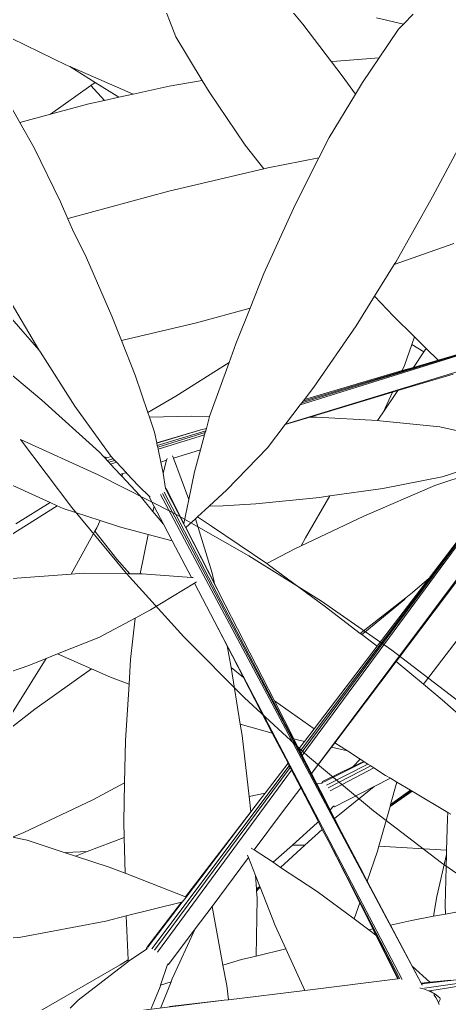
# Model space of a CAD drawing. Header units: millimetres. Extents: x 17 to 218440, y 21 to 53693.
# Drawn here: x 41455.1 to 41532.4, y 8978.7 to 9155.6 of the extents above; entities that cross this region are included whole.
import ezdxf

# ---------------------------------------------------------------- set-up
doc = ezdxf.new("R2010")
doc.units = ezdxf.units.MM
doc.header["$MEASUREMENT"] = 0
doc.layers.add('Edges', color=7, linetype='Continuous', lineweight=18)

# ---------------------------------------------------------------- blocks, each defined once
blk = doc.blocks.new('BAMBOOPLAN')
at = {"layer": 'Edges'}
for p, q in [((-3.9006, 11.9963), (-3.6823, 11.9761)), ((-3.9006, 11.9963), (-3.7187, 11.8739)), ((-3.6823, 11.9761), (-3.4647, 11.9458)), ((-3.4647, 11.9458), (-3.2482, 11.9056)), ((-3.2482, 11.9056), (-3.0336, 11.8556)), ((-3.7187, 11.8739), (-3.531, 11.7596)), ((-3.0336, 11.8556), (-2.8212, 11.7958)), ((-2.8212, 11.7958), (-2.6117, 11.7264)), ((-3.531, 11.7596), (-3.338, 11.6539)), ((-3.338, 11.6539), (-3.14, 11.5569)), ((-3.14, 11.5569), (-2.9377, 11.4689)), ((-2.9377, 11.4689), (-2.7316, 11.3901)), ((-2.7316, 11.3901), (-2.522, 11.3207)), ((-2.522, 11.3207), (-2.3097, 11.261)), ((1.7559, -1.299), (1.741, -1.3313)), ((1.6703, -1.3386), (1.741, -1.3313)), ((1.741, -1.3313), (1.7332, -1.3482)), ((1.3897, -1.3517), (1.4965, -1.4156)), ((1.7332, -1.3482), (1.71, -1.4338)), ((1.4965, -1.4156), (1.5976, -1.4833)), ((1.5996, -1.4823), (1.71, -1.4338)), ((1.71, -1.4338), (1.69, -1.5077)), ((1.1195, -1.4609), (1.1983, -1.5533)), ((1.5976, -1.4833), (1.5996, -1.4823)), ((1.5976, -1.4833), (1.6357, -1.5088)), ((1.6357, -1.5088), (1.6827, -1.5418)), ((1.69, -1.5077), (1.6827, -1.5418)), ((1.6827, -1.5418), (1.6552, -1.6692)), ((1.1983, -1.5533), (1.2989, -1.6372)), ((1.9829, -1.5617), (1.9564, -1.727)), ((1.2236, -1.6788), (1.2989, -1.6372)), ((1.2989, -1.6372), (1.3252, -1.6592)), ((1.3252, -1.6592), (1.4574, -1.7583)), ((0.6775, -1.6799), (0.9557, -1.714)), ((1.1427, -1.7283), (1.2236, -1.6788)), ((1.6552, -1.6692), (1.6471, -1.7278)), ((0.9557, -1.714), (0.9652, -1.7147)), ((0.9652, -1.7147), (1.1427, -1.7283)), ((1.0403, -1.732), (0.9652, -1.7147)), ((0.9585, -1.8464), (1.0321, -1.7435)), ((1.0321, -1.7435), (1.0403, -1.732)), ((1.0321, -1.7435), (1.0781, -1.7679)), ((1.1102, -1.7482), (1.0403, -1.732)), ((1.1102, -1.7482), (1.1427, -1.7283)), ((1.5316, -1.7947), (1.6471, -1.7278)), ((1.6471, -1.7278), (1.6287, -1.8615)), ((1.9564, -1.727), (1.9216, -1.9166)), ((1.0426, -1.7896), (1.0781, -1.7679)), ((1.0781, -1.7679), (1.1102, -1.7482)), ((1.4574, -1.7583), (1.523, -1.8002)), ((0.9585, -1.8464), (1.0426, -1.7896)), ((1.523, -1.8002), (1.5316, -1.7947)), ((1.3104, -1.9341), (1.523, -1.8002)), ((2.5316, -1.811), (1.8092, -2.3435)), ((2.1456, -3.2292), (2.5992, -1.8133)), ((0.8307, -1.8387), (0.8907, -1.8924)), ((1.92, -1.9235), (2.0469, -1.8224)), ((0.8907, -1.8924), (0.9585, -1.8464)), ((1.6287, -1.8615), (1.6107, -2.0548)), ((1.7896, -2.4021), (2.5414, -1.8562)), ((0.8907, -1.8924), (0.9464, -1.9422)), ((2.5174, -1.8841), (2.1083, -3.1934)), ((1.9216, -1.9166), (1.92, -1.9235)), ((0.9464, -1.9422), (1.056, -2.0511)), ((1.094, -2.0819), (1.3104, -1.9341)), ((1.92, -1.9235), (1.8986, -2.0166)), ((2.2771, -1.9967), (1.8114, -2.3368)), ((1.8986, -2.0166), (1.8785, -2.1042)), ((1.8986, -2.0166), (1.9614, -2.0492)), ((1.056, -2.0511), (1.0883, -2.0861)), ((1.6107, -2.0548), (1.6061, -2.1502)), ((2.1871, -2.0617), (1.8129, -2.3322)), ((1.9614, -2.0492), (2.03, -2.082)), ((2.1068, -2.1189), (2.1871, -2.0617)), ((1.0883, -2.0861), (1.094, -2.0819)), ((1.0883, -2.0861), (1.1085, -2.1079)), ((2.03, -2.1028), (2.03, -2.082)), ((2.03, -2.082), (2.0684, -2.1005)), ((1.1085, -2.1079), (1.1662, -2.1657)), ((1.8785, -2.1042), (1.8272, -2.2893)), ((2.03, -2.1028), (2.0654, -2.1106)), ((2.03, -2.1604), (2.03, -2.1028)), ((2.053, -2.1572), (2.0654, -2.1106)), ((2.053, -2.1572), (2.1068, -2.1189)), ((2.0654, -2.1106), (2.0661, -2.1077)), ((2.0661, -2.1077), (2.0684, -2.1005)), ((2.0684, -2.1005), (2.1068, -2.1189)), ((2.0344, -2.2269), (2.1549, -2.1402)), ((1.1662, -2.1657), (1.277, -2.2855)), ((1.4878, -2.231), (1.6061, -2.1502)), ((1.6061, -2.1502), (1.6014, -2.2487)), ((2.0287, -2.1745), (2.053, -2.1572)), ((2.0287, -2.1745), (2.03, -2.1604)), ((1.8147, -2.3269), (2.0287, -2.1745)), ((1.3204, -2.3365), (1.4878, -2.231)), ((1.6014, -2.2487), (1.6006, -2.2997)), ((1.843, -2.3647), (2.0228, -2.2353)), ((2.0176, -2.2901), (2.0344, -2.2269)), ((2.0176, -2.2901), (2.0228, -2.2353)), ((2.0228, -2.2353), (2.0344, -2.2269)), ((2.3977, -2.2602), (2.1033, -3.1886)), ((2.1675, -2.2797), (2.2743, -2.2679)), ((1.277, -2.2855), (1.3204, -2.3365)), ((1.4994, -2.4265), (1.6006, -2.2997)), ((1.6006, -2.2997), (1.5984, -2.4447)), ((1.8272, -2.2893), (1.8147, -2.3269)), ((2.0123, -2.3097), (2.0176, -2.2901)), ((2.0162, -2.3151), (2.1675, -2.2797)), ((0.9468, -2.3254), (1.1278, -2.4288)), ((1.8594, -2.3594), (2.0106, -2.3167)), ((2.0106, -2.3167), (2.0123, -2.3097)), ((2.0106, -2.3167), (2.0162, -2.3151)), ((1.0081, -2.3266), (1.1278, -2.4288)), ((1.3204, -2.3365), (1.3827, -2.4095)), ((1.8092, -2.3435), (1.7896, -2.4021)), ((1.8114, -2.3368), (1.8092, -2.3435)), ((1.8129, -2.3322), (1.8114, -2.3368)), ((1.8147, -2.3269), (1.8129, -2.3322)), ((2.2042, -2.4261), (2.3255, -2.3335)), ((2.2148, -2.3993), (2.3006, -2.3346)), ((1.7892, -2.4035), (1.843, -2.3647)), ((1.843, -2.3647), (1.8594, -2.3594)), ((2.0801, -2.4768), (2.2148, -2.3993)), ((2.3523, -2.401), (2.0994, -3.1849)), ((2.268, -2.6559), (2.3523, -2.401)), ((1.3827, -2.4095), (1.4448, -2.4894)), ((1.4448, -2.4894), (1.4994, -2.4265)), ((1.7892, -2.4035), (1.7654, -2.4748)), ((1.7896, -2.4021), (1.7892, -2.4035)), ((2.0569, -2.5604), (2.2042, -2.4261)), ((2.2575, -2.8864), (2.4097, -2.4178)), ((1.1278, -2.4288), (1.1333, -2.4335)), ((1.1333, -2.4335), (1.2625, -2.5352)), ((1.5541, -2.4623), (1.5986, -2.4478)), ((1.5984, -2.4447), (1.5986, -2.4478)), ((1.5986, -2.4478), (1.6007, -2.4792)), ((1.453, -2.5), (1.5541, -2.4623)), ((1.7654, -2.4748), (1.7018, -2.6115)), ((1.9577, -2.5395), (2.0801, -2.4768)), ((0.9934, -2.4787), (1.1769, -2.549)), ((1.4448, -2.4894), (1.453, -2.5)), ((1.453, -2.5), (1.4781, -2.5322)), ((1.4923, -2.5558), (1.5889, -2.4876)), ((1.4925, -2.5563), (1.5889, -2.4876)), ((1.6012, -2.4853), (1.4957, -2.5616)), ((1.6015, -2.4902), (1.4982, -2.5656)), ((1.6019, -2.4962), (1.5011, -2.5705)), ((1.5889, -2.4876), (1.6007, -2.4792)), ((1.6007, -2.4792), (1.6012, -2.4853)), ((1.6012, -2.4853), (1.6015, -2.4902)), ((1.6015, -2.4902), (1.6019, -2.4962)), ((1.6019, -2.4962), (1.6047, -2.5364)), ((1.1769, -2.549), (1.3605, -2.6267)), ((1.2625, -2.5352), (1.3891, -2.6252)), ((1.4781, -2.5322), (1.4923, -2.5558)), ((1.5456, -2.5792), (1.6047, -2.5364)), ((1.6047, -2.5364), (1.6087, -2.5948)), ((1.7844, -2.6208), (1.9338, -2.5517)), ((1.9337, -2.6615), (1.9577, -2.5395)), ((1.9338, -2.5517), (1.9577, -2.5395)), ((1.4923, -2.5558), (1.4925, -2.5563)), ((1.4925, -2.5563), (1.4957, -2.5616)), ((1.4957, -2.5616), (1.4982, -2.5656)), ((1.4982, -2.5656), (1.5011, -2.5705)), ((1.5011, -2.5705), (1.5183, -2.5991)), ((1.5456, -2.5792), (1.5413, -2.574)), ((1.9294, -2.6851), (2.0569, -2.5604)), ((1.5183, -2.5991), (1.5309, -2.59)), ((1.5183, -2.5991), (1.5333, -2.6241)), ((1.5309, -2.59), (1.5305, -2.5852)), ((1.5333, -2.6241), (1.5309, -2.59)), ((1.6178, -2.6669), (1.5456, -2.5792)), ((1.6087, -2.5948), (1.6178, -2.6669)), ((1.3605, -2.6267), (1.3732, -2.6334)), ((1.3833, -2.634), (1.3929, -2.6272)), ((1.3891, -2.6252), (1.3929, -2.6272)), ((1.3929, -2.6272), (1.3998, -2.6309)), ((1.5333, -2.6241), (1.5334, -2.6243)), ((1.5334, -2.6243), (1.5517, -2.6596)), ((1.7018, -2.6115), (1.6726, -2.6658)), ((1.7064, -2.6531), (1.7844, -2.6208)), ((1.3732, -2.6334), (1.3816, -2.6339)), ((1.3732, -2.6334), (1.3784, -2.6362)), ((1.3784, -2.6362), (1.3816, -2.6339)), ((1.3784, -2.6362), (1.3794, -2.6368)), ((1.3794, -2.6368), (1.3833, -2.634)), ((1.3794, -2.6368), (1.3865, -2.6405)), ((1.3816, -2.6339), (1.3833, -2.634)), ((1.3998, -2.6309), (1.3865, -2.6405)), ((1.3865, -2.6405), (1.3918, -2.6433)), ((1.405, -2.6337), (1.3918, -2.6433)), ((1.3918, -2.6433), (1.3979, -2.6466)), ((1.411, -2.6369), (1.3979, -2.6466)), ((1.3979, -2.6466), (1.4297, -2.6634)), ((1.3998, -2.6309), (1.405, -2.6337)), ((1.405, -2.6337), (1.411, -2.6369)), ((1.411, -2.6369), (1.4427, -2.654)), ((1.4357, -2.6591), (1.4418, -2.6547)), ((1.4418, -2.6547), (1.4427, -2.654)), ((1.4418, -2.6547), (1.4453, -2.6554)), ((1.4427, -2.654), (1.4453, -2.6554)), ((1.6726, -2.6658), (1.7064, -2.6531)), ((1.4297, -2.6634), (1.4357, -2.6591)), ((1.4297, -2.6634), (1.4348, -2.6662)), ((1.4348, -2.6662), (1.4357, -2.6591)), ((1.4348, -2.6662), (1.4952, -2.6982)), ((1.4453, -2.6554), (1.4839, -2.6761)), ((1.4839, -2.6761), (1.5203, -2.6928)), ((2.5877, -3.6467), (1.5447, -2.6785)), ((2.3427, -3.4173), (1.5485, -2.6738)), ((2.2693, -3.3479), (1.5516, -2.6693)), ((1.5534, -2.6595), (1.5517, -2.6596)), ((1.5517, -2.6596), (1.5527, -2.6614)), ((1.5547, -2.6603), (1.5534, -2.6595)), ((1.5547, -2.6603), (1.6257, -2.729)), ((1.5548, -2.6624), (1.6259, -2.7305)), ((1.6178, -2.6669), (1.6257, -2.729)), ((1.6726, -2.6658), (1.6531, -2.702)), ((1.9294, -2.6851), (1.9337, -2.6615)), ((2.1988, -2.8653), (2.268, -2.6559)), ((2.2394, -2.7052), (2.268, -2.6559)), ((1.4952, -2.6982), (1.5406, -2.7258)), ((1.5203, -2.6928), (1.5204, -2.6947)), ((1.5203, -2.6928), (1.5219, -2.6936)), ((1.5204, -2.6947), (1.5397, -2.7129)), ((1.6531, -2.702), (1.6499, -2.7078)), ((1.6531, -2.702), (1.6953, -2.7128)), ((1.861, -2.757), (1.9164, -2.6977)), ((1.9164, -2.6977), (1.9294, -2.6851)), ((2.2278, -2.7232), (2.2394, -2.7052)), ((1.5406, -2.7258), (1.5397, -2.7129)), ((1.5397, -2.7129), (1.5766, -2.7476)), ((1.5406, -2.7258), (1.5766, -2.7476)), ((1.6257, -2.729), (1.6259, -2.7305)), ((1.6259, -2.7305), (1.6337, -2.738)), ((1.6499, -2.7078), (1.6341, -2.7372)), ((1.7363, -2.8259), (1.6499, -2.7078)), ((1.6953, -2.7128), (1.861, -2.757)), ((2.1468, -2.8481), (2.2278, -2.7232)), ((2.157, -2.8414), (2.2252, -2.7301)), ((2.2252, -2.7301), (2.2278, -2.7232)), ((2.3446, -2.9146), (2.4109, -2.7132)), ((1.5766, -2.7476), (1.612, -2.781)), ((1.6341, -2.7372), (1.6337, -2.738)), ((1.6337, -2.738), (1.7944, -2.8922)), ((1.6341, -2.7372), (1.7503, -2.8496)), ((1.1215, -2.7753), (1.2832, -2.7906)), ((1.5482, -2.7858), (1.612, -2.781)), ((1.612, -2.781), (1.6894, -2.8539)), ((1.861, -2.757), (1.8666, -2.7585)), ((1.8666, -2.7585), (2.0359, -2.8114)), ((1.2149, -2.9014), (1.3025, -2.7925)), ((1.2178, -2.8707), (1.2832, -2.7906)), ((1.2832, -2.7906), (1.3025, -2.7925)), ((1.3025, -2.7925), (1.3195, -2.7941)), ((1.3195, -2.7941), (1.42, -2.7924)), ((1.4175, -2.8131), (1.42, -2.7924)), ((1.42, -2.7924), (1.4724, -2.7915)), ((1.4724, -2.7915), (1.5482, -2.7858)), ((1.5615, -2.8885), (1.5482, -2.7858)), ((1.3939, -2.9467), (1.4158, -2.8228)), ((1.4158, -2.8228), (1.4175, -2.8131)), ((1.4158, -2.8228), (1.4928, -2.8718)), ((1.7503, -2.8496), (1.7363, -2.8259)), ((2.0359, -2.8114), (2.1468, -2.8481)), ((1.5666, -2.8868), (1.6894, -2.8539)), ((1.6894, -2.8539), (1.6936, -2.8528)), ((1.7503, -2.8496), (1.7944, -2.8922)), ((2.1468, -2.8481), (2.1512, -2.8495)), ((2.1512, -2.8495), (2.157, -2.8414)), ((2.1512, -2.8495), (2.1988, -2.8653)), ((1.4928, -2.8718), (1.5367, -2.8967)), ((1.6173, -2.9666), (1.7014, -2.8652)), ((1.7014, -2.8652), (1.7053, -2.8606)), ((1.7014, -2.8652), (1.7662, -2.9263)), ((2.1149, -3.119), (2.1988, -2.8653)), ((1.4231, -2.9341), (1.5367, -2.8967)), ((1.5367, -2.8967), (1.5615, -2.8885)), ((1.5615, -2.8885), (1.5666, -2.8868)), ((1.7944, -2.8922), (1.9946, -3.0843)), ((2.1767, -3.1351), (2.2575, -2.8864)), ((2.2575, -2.8864), (2.3431, -2.9185)), ((1.7662, -2.9263), (2.5387, -3.654)), ((1.7662, -2.9263), (1.8337, -2.9904)), ((2.3431, -2.9185), (2.3446, -2.9146)), ((2.3431, -2.9185), (2.4019, -2.9405)), ((1.2444, -3.0109), (1.3939, -2.9467)), ((1.3939, -2.9467), (1.4231, -2.9341)), ((2.4019, -2.9405), (2.4543, -2.9626)), ((1.5864, -2.9998), (1.6173, -2.9666)), ((1.5142, -3.0773), (1.5864, -2.9998)), ((1.6104, -3.1041), (1.5864, -2.9998)), ((1.8454, -3.0101), (1.8337, -2.9904)), ((1.8337, -2.9904), (1.9001, -3.0534)), ((1.8611, -3.0393), (1.8454, -3.0101)), ((1.8611, -3.0393), (1.9001, -3.0534)), ((1.931, -3.1693), (1.8611, -3.0393)), ((1.9001, -3.0534), (2.0165, -3.164)), ((1.4277, -3.1523), (1.5142, -3.0773)), ((1.9946, -3.0843), (2.1149, -3.119)), ((1.9946, -3.0843), (2.0739, -3.1604)), ((1.6271, -3.1654), (1.6104, -3.1041)), ((2.1022, -3.1576), (2.1149, -3.119)), ((1.4042, -3.1726), (1.4277, -3.1523)), ((1.4193, -3.3048), (1.5229, -3.1596)), ((1.4277, -3.1523), (1.5229, -3.1596)), ((1.5229, -3.1596), (1.5763, -3.1637)), ((2.0739, -3.1604), (2.0836, -3.1598)), ((2.0836, -3.1598), (2.1022, -3.1576)), ((2.0946, -3.1803), (2.1022, -3.1576)), ((2.146, -3.2296), (2.1721, -3.1492)), ((2.1721, -3.1492), (2.1767, -3.1351)), ((2.1721, -3.1492), (2.2138, -3.1442)), ((2.1767, -3.1351), (2.2138, -3.1442)), ((2.1823, -3.24), (2.2642, -3.1566)), ((2.2751, -3.1593), (2.1921, -3.2451)), ((2.2138, -3.1442), (2.2517, -3.1535)), ((2.2412, -3.1777), (2.2517, -3.1535)), ((2.2412, -3.1777), (2.2625, -3.1562)), ((2.2517, -3.1535), (2.2625, -3.1562)), ((2.2625, -3.1562), (2.2642, -3.1566)), ((2.2642, -3.1566), (2.2751, -3.1593)), ((2.2751, -3.1593), (2.2833, -3.1613)), ((1.3481, -3.4148), (1.4042, -3.1726)), ((1.3675, -3.2044), (1.4042, -3.1726)), ((1.5763, -3.1637), (1.6271, -3.1654)), ((1.6654, -3.3055), (1.6271, -3.1654)), ((1.931, -3.1693), (2.0165, -3.164)), ((1.9448, -3.1951), (1.931, -3.1693)), ((2.0165, -3.164), (2.0801, -3.2244)), ((2.0739, -3.1604), (2.0946, -3.1803)), ((2.0946, -3.1803), (2.0994, -3.1849)), ((2.0994, -3.1849), (2.1033, -3.1886)), ((2.1796, -3.2399), (2.2412, -3.1777)), ((2.2833, -3.1613), (2.1984, -3.2499)), ((2.2927, -3.1636), (2.2052, -3.2557)), ((2.2833, -3.1613), (2.2927, -3.1636)), ((2.2927, -3.1636), (2.3272, -3.1721)), ((2.3092, -3.2083), (2.3414, -3.175)), ((2.3272, -3.1721), (2.3414, -3.175)), ((2.3414, -3.175), (2.3606, -3.1789)), ((2.3641, -3.2382), (2.3606, -3.1789)), ((2.3606, -3.1789), (2.4001, -3.187)), ((1.3104, -3.2493), (1.3675, -3.2044)), ((2.0132, -3.3375), (1.9448, -3.1951)), ((2.1033, -3.1886), (2.1083, -3.1934)), ((2.1083, -3.1934), (2.1456, -3.2292)), ((2.2298, -3.2907), (2.3092, -3.2083)), ((2.2397, -3.3195), (2.3092, -3.2083)), ((2.3641, -3.2382), (2.4001, -3.187)), ((2.3643, -3.243), (2.4036, -3.1877)), ((2.4048, -3.1879), (2.3644, -3.2441)), ((2.4051, -3.188), (2.3644, -3.2441)), ((2.4001, -3.187), (2.4036, -3.1877)), ((2.4036, -3.1877), (2.4048, -3.1879)), ((2.4048, -3.1879), (2.4051, -3.188)), ((2.4051, -3.188), (2.5101, -3.2094)), ((2.514, -3.2251), (2.5101, -3.2094)), ((2.5101, -3.2094), (2.5186, -3.2112)), ((2.0851, -3.2292), (1.9045, -3.7893)), ((2.0892, -3.233), (1.9123, -3.7908)), ((2.0498, -3.3159), (2.0801, -3.2244)), ((2.0801, -3.2244), (2.0851, -3.2292)), ((2.0851, -3.2292), (2.0892, -3.233)), ((2.0892, -3.233), (2.0944, -3.2379)), ((2.1456, -3.2292), (2.146, -3.2296)), ((2.146, -3.2296), (2.1673, -3.25)), ((2.5384, -3.3027), (2.514, -3.2251)), ((2.0944, -3.2379), (1.9209, -3.793)), ((2.0944, -3.2379), (2.1315, -3.2732)), ((2.1673, -3.25), (2.1787, -3.2442)), ((2.1673, -3.25), (2.1834, -3.2655)), ((2.1796, -3.2399), (2.1786, -3.2416)), ((2.1786, -3.2416), (2.1787, -3.2442)), ((2.1787, -3.2442), (2.181, -3.243)), ((2.3643, -3.243), (2.3641, -3.2382)), ((2.3644, -3.2441), (2.3643, -3.243)), ((2.3644, -3.2441), (2.3706, -3.3499)), ((2.1078, -3.3472), (2.1315, -3.2732)), ((2.1078, -3.3472), (2.1318, -3.2735)), ((2.1315, -3.2732), (2.1318, -3.2735)), ((2.1318, -3.2735), (2.2028, -3.3409)), ((2.1834, -3.2655), (2.2063, -3.2874)), ((1.3481, -3.4148), (1.4193, -3.3048)), ((1.699, -3.4092), (1.6654, -3.3055)), ((2.2063, -3.2874), (2.2215, -3.302)), ((2.2215, -3.302), (2.2269, -3.2907)), ((2.2215, -3.302), (2.2397, -3.3195)), ((2.2269, -3.2907), (2.2278, -3.2887)), ((2.2298, -3.2907), (2.2269, -3.2907)), ((2.3706, -3.3499), (2.5384, -3.3027)), ((2.5417, -3.3131), (2.5384, -3.3027)), ((1.9443, -3.6351), (2.0449, -3.3308)), ((2.0132, -3.3375), (2.0498, -3.3159)), ((2.0306, -3.3736), (2.0449, -3.3308)), ((2.0449, -3.3308), (2.0498, -3.3159)), ((2.2397, -3.3195), (2.2693, -3.3479)), ((2.5538, -3.4233), (2.5417, -3.3131)), ((2.5807, -3.4372), (2.5417, -3.3131)), ((2.0306, -3.3736), (2.0132, -3.3375)), ((2.0706, -3.4634), (2.1078, -3.3472)), ((2.1592, -3.4194), (2.2008, -3.345)), ((2.1899, -3.4092), (2.2189, -3.3563)), ((2.2008, -3.345), (2.2028, -3.3409)), ((2.2028, -3.3409), (2.2189, -3.3563)), ((2.2189, -3.3563), (2.2424, -3.3785)), ((2.3427, -3.4173), (2.2693, -3.3479)), ((2.3713, -3.3629), (2.3706, -3.3499)), ((1.943, -3.635), (2.0306, -3.3736)), ((2.3112, -3.4448), (2.2424, -3.3785)), ((2.2424, -3.3785), (2.5325, -3.6541)), ((2.3714, -3.4442), (2.3713, -3.3629)), ((1.6358, -3.4767), (1.699, -3.4092)), ((1.7297, -3.5043), (1.699, -3.4092)), ((2.1493, -3.4834), (2.1899, -3.4092)), ((2.1592, -3.4194), (2.1899, -3.4092)), ((2.1266, -3.4776), (2.1592, -3.4194)), ((2.3714, -3.4442), (2.3427, -3.4173)), ((2.5621, -3.474), (2.5538, -3.4233)), ((2.5897, -3.4583), (2.5807, -3.4372)), ((2.5897, -3.4583), (2.6445, -3.4274)), ((3.0717, -3.4161), (2.6154, -3.6581)), ((2.0706, -3.4634), (2.0619, -3.4612)), ((2.1266, -3.4776), (2.0706, -3.4634)), ((2.5297, -3.6554), (2.3112, -3.4448)), ((2.3714, -3.5034), (2.3112, -3.4448)), ((2.4646, -3.5314), (2.3714, -3.4442)), ((2.5621, -3.474), (2.5897, -3.4583)), ((3.0091, -3.448), (2.6005, -3.656)), ((1.4953, -3.614), (1.6358, -3.4767)), ((2.0154, -3.6359), (2.0632, -3.4865)), ((2.0632, -3.4865), (2.059, -3.4816)), ((2.0952, -3.5241), (2.0632, -3.4865)), ((2.1493, -3.4834), (2.1266, -3.4776)), ((2.2581, -3.5111), (2.1493, -3.4834)), ((2.5118, -3.5024), (2.5621, -3.474)), ((1.7439, -3.5424), (1.7297, -3.5043)), ((2.3715, -3.547), (2.2581, -3.5111)), ((2.3715, -3.547), (2.3714, -3.5034)), ((2.4251, -3.5557), (2.3714, -3.5034)), ((2.4646, -3.5314), (2.5118, -3.5024)), ((2.1147, -3.5471), (2.0952, -3.5241)), ((2.1087, -3.556), (2.0952, -3.5241)), ((2.5518, -3.613), (2.4646, -3.5314)), ((1.666, -3.6074), (1.7439, -3.5424)), ((1.776, -3.6282), (1.7439, -3.5424)), ((2.1087, -3.556), (2.1147, -3.5471)), ((2.1096, -3.558), (2.1087, -3.556)), ((2.1159, -3.5485), (2.1096, -3.558)), ((2.1103, -3.5597), (2.1096, -3.558)), ((2.1137, -3.5545), (2.1103, -3.5597)), ((2.1109, -3.5611), (2.1103, -3.5597)), ((2.1109, -3.5611), (2.1137, -3.5545)), ((2.1181, -3.578), (2.1109, -3.5611)), ((2.1137, -3.5545), (2.1161, -3.5488)), ((2.1159, -3.5485), (2.1147, -3.5471)), ((2.1161, -3.5488), (2.1159, -3.5485)), ((2.1845, -3.6292), (2.1161, -3.5488)), ((2.4163, -3.5612), (2.3715, -3.547)), ((2.4163, -3.5612), (2.4251, -3.5557)), ((2.4377, -3.568), (2.4163, -3.5612)), ((2.4377, -3.568), (2.4251, -3.5557)), ((2.1644, -3.7194), (2.1181, -3.578)), ((2.5282, -3.6561), (2.4377, -3.568)), ((1.4723, -3.6346), (1.4953, -3.614)), ((1.6147, -3.6279), (1.666, -3.6074)), ((1.6413, -3.628), (1.666, -3.6074)), ((2.6086, -3.6373), (2.5518, -3.613)), ((2.5877, -3.6467), (2.5518, -3.613)), ((2.5895, -3.6483), (2.7078, -3.5918)), ((2.6086, -3.6373), (2.6575, -3.6148)), ((1.4723, -3.6346), (1.5102, -3.6303)), ((1.5102, -3.6303), (1.6133, -3.6285)), ((1.6133, -3.6285), (1.6147, -3.6279)), ((1.6133, -3.6285), (1.6413, -3.628)), ((1.6413, -3.628), (1.7326, -3.6265)), ((1.7326, -3.6265), (1.776, -3.6282)), ((1.776, -3.6282), (1.943, -3.635)), ((1.9393, -3.6503), (1.9443, -3.6351)), ((1.943, -3.635), (1.9443, -3.6351)), ((1.9934, -3.7046), (2.0154, -3.6359)), ((2.0911, -3.7696), (2.0154, -3.6359)), ((2.2305, -3.6774), (2.1845, -3.6292)), ((2.5878, -3.6468), (2.6086, -3.6373)), ((1.8149, -3.7311), (1.9374, -3.6515)), ((1.891, -3.7901), (1.9374, -3.6515)), ((1.8934, -3.789), (1.9393, -3.6503)), ((1.9374, -3.6515), (1.9393, -3.6503)), ((2.5282, -3.6561), (2.3112, -3.762)), ((2.5285, -3.6559), (2.5282, -3.6561)), ((2.5325, -3.6541), (2.5327, -3.6543)), ((2.5327, -3.6543), (2.5328, -3.6544)), ((2.5387, -3.654), (2.5388, -3.654)), ((2.5878, -3.6468), (2.5877, -3.6467)), ((2.5895, -3.6483), (2.5878, -3.6468)), ((2.5907, -3.6593), (2.5887, -3.6596)), ((2.5917, -3.6504), (2.5895, -3.6483)), ((2.5948, -3.6591), (2.5907, -3.6593)), ((2.5917, -3.6504), (2.5924, -3.651)), ((2.5988, -3.659), (2.5948, -3.6591)), ((2.6079, -3.6592), (2.5988, -3.659)), ((2.6126, -3.6596), (2.6079, -3.6592)), ((2.6148, -3.6584), (2.6126, -3.6596)), ((2.614, -3.6597), (2.6126, -3.6596)), ((2.6172, -3.6599), (2.614, -3.6597)), ((2.6143, -3.659), (2.6148, -3.6584)), ((2.6148, -3.6584), (2.6151, -3.6581)), ((2.6154, -3.6581), (2.6151, -3.6581)), ((2.6173, -3.6582), (2.6154, -3.6581)), ((2.6229, -3.6607), (2.6172, -3.6599)), ((2.6207, -3.6595), (2.6173, -3.6582)), ((2.6229, -3.6607), (2.6207, -3.6595)), ((2.6262, -3.6612), (2.6229, -3.6607)), ((2.6342, -3.6627), (2.6262, -3.6612)), ((2.6301, -3.6653), (2.6283, -3.6641)), ((2.6355, -3.6694), (2.6301, -3.6653)), ((2.6408, -3.6646), (2.6342, -3.6627)), ((2.6454, -3.6667), (2.6408, -3.6646)), ((2.1644, -3.7194), (2.2305, -3.6774)), ((2.3112, -3.762), (2.2305, -3.6774)), ((2.6408, -3.674), (2.6355, -3.6694)), ((2.6445, -3.6776), (2.6408, -3.674)), ((2.6446, -3.6763), (2.6445, -3.6776)), ((2.6457, -3.6788), (2.6445, -3.6776)), ((2.6478, -3.6687), (2.6454, -3.6667)), ((2.6468, -3.68), (2.6457, -3.6788)), ((2.647, -3.6784), (2.6468, -3.68)), ((2.6469, -3.6801), (2.6468, -3.68)), ((2.6469, -3.6801), (2.6477, -3.6706)), ((2.6499, -3.6833), (2.6469, -3.6801)), ((2.6477, -3.6706), (2.6478, -3.6687)), ((1.9585, -3.8135), (1.9934, -3.7046)), ((1.9791, -3.8449), (1.9934, -3.7046)), ((1.7695, -3.7607), (1.8149, -3.7311)), ((1.8559, -3.836), (1.8149, -3.7311)), ((2.0911, -3.7696), (2.1314, -3.7404)), ((2.1314, -3.7404), (2.1644, -3.7194)), ((1.5764, -3.871), (1.7695, -3.7607)), ((2.3112, -3.762), (2.1335, -3.8488)), ((1.891, -3.7901), (1.8908, -3.7921)), ((1.8908, -3.7921), (1.8921, -3.7943)), ((1.8921, -3.7943), (1.8936, -3.7923)), ((2.1173, -3.8159), (2.0911, -3.7696)), ((1.8576, -3.8404), (1.8921, -3.7943)), ((1.9558, -3.8148), (1.9558, -3.8126)), ((1.9585, -3.8135), (1.9558, -3.8148)), ((1.9564, -3.8708), (1.9558, -3.8148)), ((2.1335, -3.8488), (2.1173, -3.8159)), ((1.7682, -3.9763), (1.8562, -3.8423)), ((1.8408, -3.8549), (1.8559, -3.836)), ((1.8576, -3.8404), (1.8559, -3.836)), ((1.8562, -3.8423), (1.8576, -3.8404)), ((2.1238, -3.8535), (1.0004, -4.402)), ((1.6848, -4.0348), (1.8408, -3.8549)), ((1.9564, -3.8708), (1.9787, -3.8532)), ((1.9756, -3.9244), (1.9787, -3.8532)), ((1.9787, -3.8532), (1.9791, -3.8449)), ((2.1238, -3.8535), (1.9962, -3.9147)), ((2.1335, -3.8488), (2.1238, -3.8535)), ((1.316, -3.9881), (1.5764, -3.871)), ((1.9544, -3.9131), (1.9564, -3.8751)), ((1.9564, -3.8751), (1.9564, -3.8708)), ((1.9533, -3.9348), (1.9544, -3.9131)), ((1.7554, -4.0019), (1.7682, -3.9763))]:
    blk.add_line(p, q, dxfattribs=at)

msp = doc.modelspace()

# ---------------------------------------------------------------- block references
at = {"xscale": 69.97983938875464, "yscale": 69.97983938875464, "zscale": 69.97983938875464, "rotation": 340.9588725647666}
for p in [(41439.4, 9282.63), (41439.4, 8197.46)]:
    msp.add_blockref('BAMBOOPLAN', p, dxfattribs=at)

doc.saveas('drawing.dxf')
